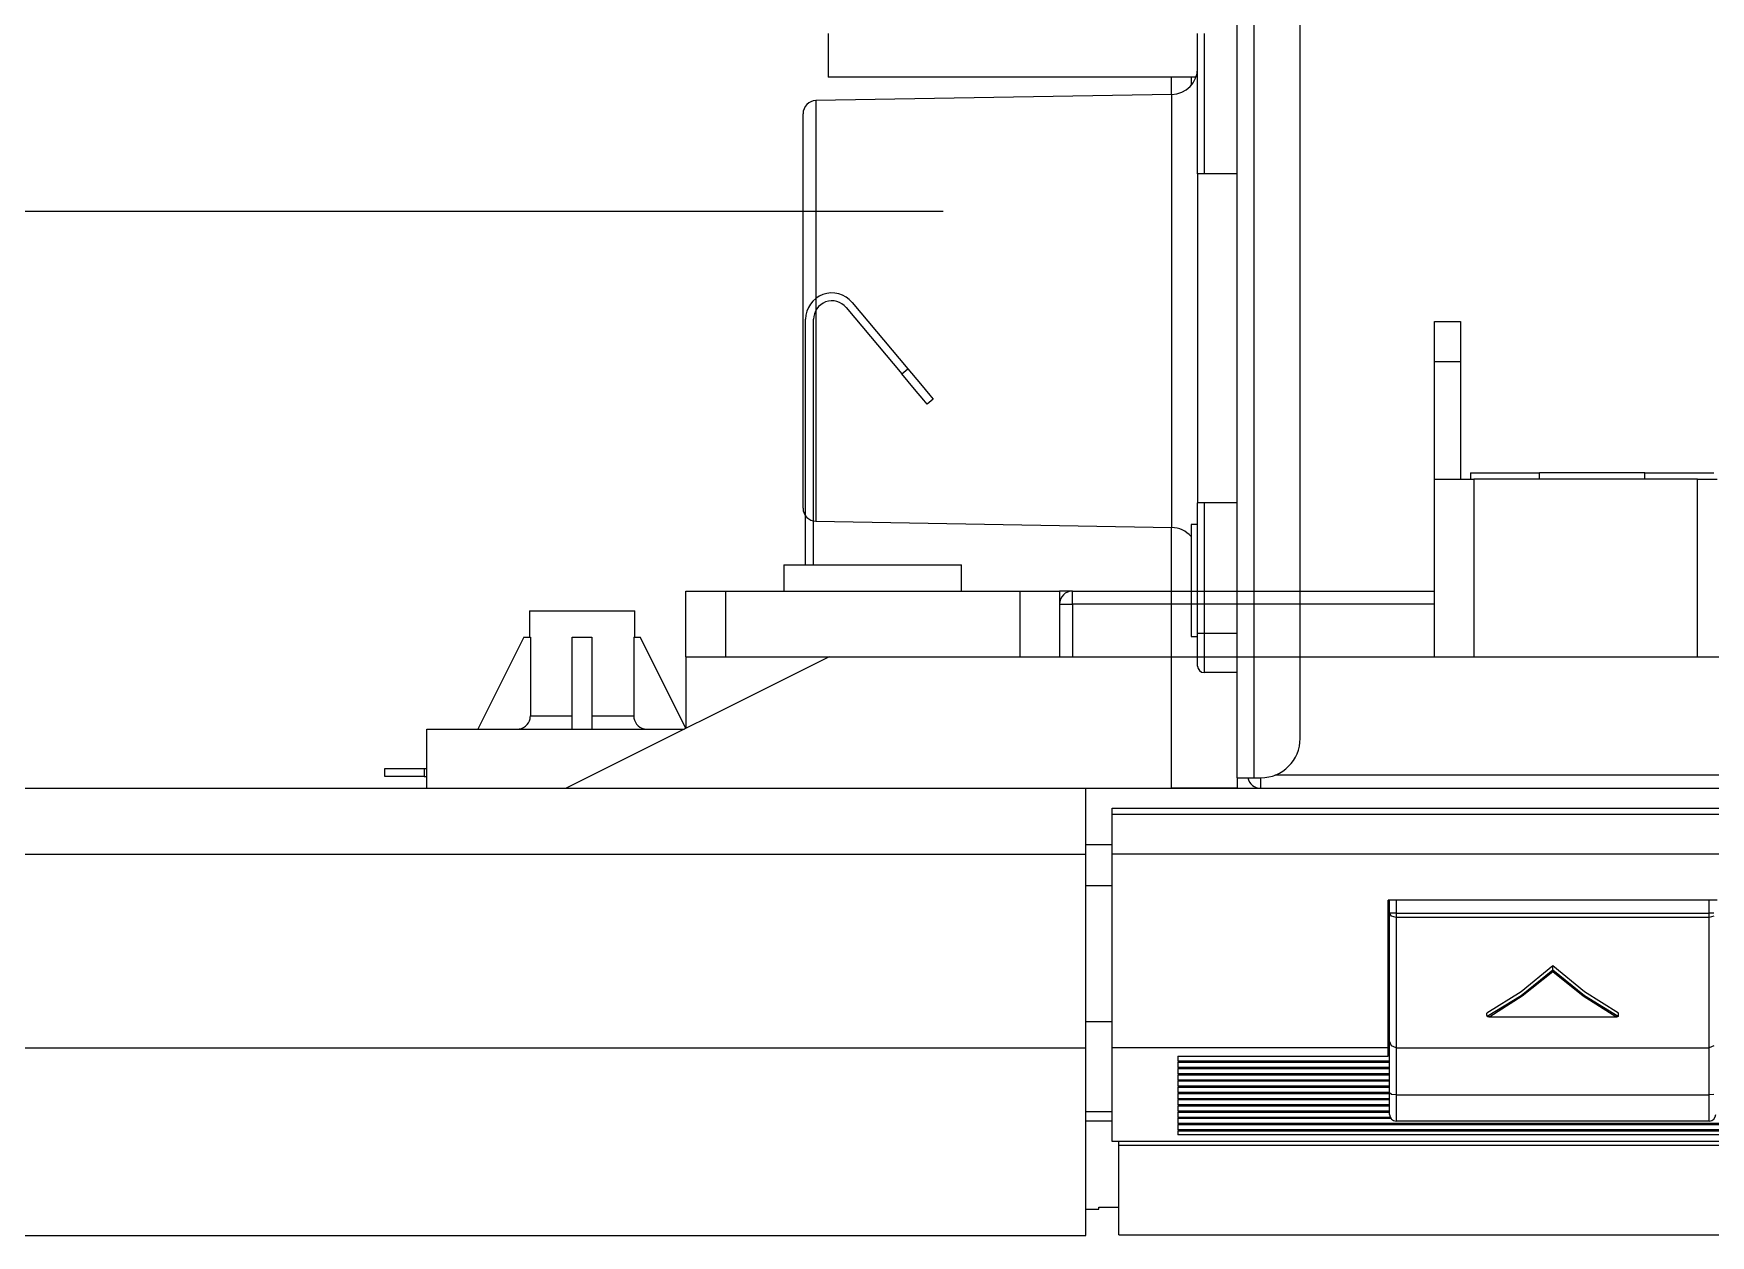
# Model space of a CAD drawing. Header units: millimetres. Extents: x 10547 to 11305, y 9897 to 10391.
# Drawn here: x 11045.51 to 11046.652, y 10320.993 to 10321.812 of the extents above; entities that cross this region are included whole.
import ezdxf

# ---------------------------------------------------------------- set-up
doc = ezdxf.new("R2010")
doc.units = ezdxf.units.MM
for name, color, linetype in [('LG-AIRCON', 240, 'Continuous'), ('LG-RLRG', 3, 'Continuous'), ('에어컨', 15, 'Continuous')]:
    doc.layers.add(name, color=color, linetype=linetype)

# ---------------------------------------------------------------- blocks, each defined once
blk = doc.blocks.new('A$C079960E7')
at = {"layer": '에어컨', "color": 0, "linetype": 'Continuous'}
for p, q in [((281.25, 62.64, 0), (281.25, 295.2, 0)), ((283.59, 62.64, 0), (283.59, 295.2, 0)), ((289.89, 68.04, 0), (289.89, 289.8, 0)), ((225.27, 164.52, 0), (225.27, 158.56, 0)), ((275.85, 145.29, 0), (275.85, 164.52, 0)), ((276.75, 164.52, 0), (276.75, 145.29, 0)), ((275.64, 158.56, 0), (225.27, 158.56, 0)), ((272.25, 158.56, 0), (272.25, 156.18, 0)), ((274.95, 158.56, 0), (274.95, 157.95, 0)), ((272.31, 156.18, 0), (223.62, 155.33, 0)), ((272.31, 155.67, 0), (272.31, 156.18, 0)), ((274.95, 157.95, 0), (274.95, 157.4, 0)), ((223.62, 155.33, 0), (223.62, 154.84, 0)), ((223.62, 154.84, 0), (223.62, 153.39, 0)), ((272.31, 154.18, 0), (272.31, 155.67, 0)), ((272.31, 151.74, 0), (272.31, 154.18, 0)), ((221.85, 153.07, 0), (221.85, 153.53, 0)), ((221.85, 151.7, 0), (221.85, 153.07, 0)), ((221.85, 149.48, 0), (221.85, 151.7, 0)), ((223.62, 153.39, 0), (223.62, 151.02, 0)), ((272.31, 148.44, 0), (272.31, 151.74, 0)), ((221.85, 146.48, 0), (221.85, 149.48, 0)), ((223.62, 151.02, 0), (223.62, 147.82, 0)), ((223.62, 147.82, 0), (223.62, 143.89, 0)), ((272.31, 144.4, 0), (272.31, 148.44, 0)), ((221.85, 142.8, 0), (221.85, 146.48, 0)), ((281.25, 145.29, 0), (275.85, 145.29, 0)), ((275.85, 145.29, 0), (275.85, 100.29, 0)), ((221.85, 138.56, 0), (221.85, 142.8, 0)), ((223.62, 143.89, 0), (223.62, 139.37, 0)), ((272.31, 139.75, 0), (272.31, 144.4, 0)), ((221.85, 133.92, 0), (221.85, 138.56, 0)), ((223.62, 139.37, 0), (223.62, 134.42, 0)), ((272.31, 134.65, 0), (272.31, 139.75, 0)), ((221.85, 129.02, 0), (221.85, 133.92, 0)), ((223.62, 134.42, 0), (223.62, 129.2, 0)), ((272.31, 129.28, 0), (272.31, 134.65, 0)), ((221.85, 124.04, 0), (221.85, 129.02, 0)), ((223.62, 129.2, 0), (223.62, 123.88, 0)), ((272.31, 123.81, 0), (272.31, 129.28, 0)), ((227.74, 127.02, 0), (235.37, 117.92, 0)), ((228.57, 127.71, 0), (236.2, 118.62, 0)), ((221.85, 119.15, 0), (221.85, 124.04, 0)), ((222.21, 91.8, 0), (222.21, 125.4, 0)), ((223.29, 91.8, 0), (223.29, 125.4, 0)), ((308.25, 125.1, 0), (311.85, 125.1, 0)), ((308.25, 124.42, 0), (308.25, 125.1, 0)), ((308.25, 122.47, 0), (308.25, 124.42, 0)), ((311.85, 125.1, 0), (311.85, 124.42, 0)), ((311.85, 124.42, 0), (311.85, 122.47, 0)), ((223.62, 123.88, 0), (223.62, 118.66, 0)), ((272.31, 118.43, 0), (272.31, 123.81, 0)), ((308.25, 119.56, 0), (308.25, 122.47, 0)), ((311.85, 122.47, 0), (311.85, 119.56, 0)), ((311.85, 119.56, 0), (308.25, 119.56, 0)), ((308.25, 103.5, 0), (308.25, 119.56, 0)), ((311.85, 119.56, 0), (311.85, 103.5, 0)), ((221.85, 114.51, 0), (221.85, 119.15, 0)), ((223.62, 118.66, 0), (223.62, 113.71, 0)), ((235.37, 117.92, 0), (236.2, 118.62, 0)), ((237.11, 115.85, 0), (235.37, 117.92, 0)), ((236.2, 118.62, 0), (237.94, 116.55, 0)), ((272.31, 113.33, 0), (272.31, 118.43, 0)), ((238.38, 114.34, 0), (237.11, 115.85, 0)), ((237.94, 116.55, 0), (239.21, 115.03, 0)), ((239.21, 115.03, 0), (239.67, 114.48, 0)), ((221.85, 110.27, 0), (221.85, 114.51, 0)), ((223.62, 113.71, 0), (223.62, 109.19, 0)), ((238.84, 113.79, 0), (238.38, 114.34, 0)), ((239.67, 114.48, 0), (238.84, 113.79, 0)), ((272.31, 108.68, 0), (272.31, 113.33, 0)), ((221.85, 106.59, 0), (221.85, 110.27, 0)), ((223.62, 109.19, 0), (223.62, 105.27, 0)), ((272.31, 104.64, 0), (272.31, 108.68, 0)), ((221.85, 103.59, 0), (221.85, 106.59, 0)), ((221.85, 101.37, 0), (221.85, 103.59, 0)), ((223.62, 105.27, 0), (223.62, 102.06, 0)), ((272.31, 101.34, 0), (272.31, 104.64, 0)), ((308.25, 79.2, 0), (308.25, 103.5, 0)), ((308.25, 103.5, 0), (308.98, 103.5, 0)), ((308.98, 103.5, 0), (310.95, 103.5, 0)), ((310.95, 103.5, 0), (313.65, 103.5, 0)), ((313.2, 104.4, 0), (313.2, 103.5, 0)), ((313.2, 104.4, 0), (313.66, 104.4, 0)), ((313.65, 103.5, 0), (313.65, 79.2, 0)), ((344.25, 103.5, 0), (313.65, 103.5, 0)), ((313.66, 104.4, 0), (315.01, 104.4, 0)), ((315.01, 104.4, 0), (317.1, 104.4, 0)), ((317.1, 104.4, 0), (319.73, 104.4, 0)), ((319.73, 104.4, 0), (322.65, 104.4, 0)), ((322.65, 103.5, 0), (322.65, 104.4, 0)), ((337.05, 104.4, 0), (322.65, 104.4, 0)), ((337.05, 103.5, 0), (337.05, 104.4, 0)), ((337.05, 104.4, 0), (339.97, 104.4, 0)), ((339.97, 104.4, 0), (342.61, 104.4, 0)), ((342.61, 104.4, 0), (344.7, 104.4, 0)), ((344.25, 79.2, 0), (344.25, 103.5, 0)), ((344.25, 103.5, 0), (346.95, 103.5, 0)), ((344.7, 104.4, 0), (346.04, 104.4, 0)), ((346.04, 104.4, 0), (346.5, 104.4, 0)), ((221.85, 100.01, 0), (221.85, 101.37, 0)), ((223.62, 102.06, 0), (223.62, 99.7, 0)), ((272.31, 98.9, 0), (272.31, 101.34, 0)), ((221.85, 99.55, 0), (221.85, 100.01, 0)), ((223.62, 99.7, 0), (223.62, 98.24, 0)), ((272.31, 97.41, 0), (272.31, 98.9, 0)), ((275.85, 82.44, 0), (275.85, 100.29, 0)), ((281.25, 100.29, 0), (275.85, 100.29, 0)), ((276.75, 100.29, 0), (276.75, 82.44, 0)), ((223.62, 98.24, 0), (223.62, 97.75, 0)), ((223.62, 97.75, 0), (272.31, 96.9, 0)), ((272.25, 96.9, 0), (272.25, 61.2, 0)), ((272.31, 96.9, 0), (272.31, 97.41, 0)), ((275.85, 97.29, 0), (274.95, 97.29, 0)), ((274.95, 97.29, 0), (274.95, 96.83, 0)), ((274.95, 96.83, 0), (274.95, 95.5, 0)), ((274.95, 95.5, 0), (274.95, 93.47, 0)), ((219.24, 91.8, 0), (219.24, 88.2, 0)), ((219.24, 91.8, 0), (219.84, 91.8, 0)), ((219.84, 91.8, 0), (221.56, 91.8, 0)), ((221.56, 91.8, 0), (224.25, 91.8, 0)), ((224.25, 91.8, 0), (227.64, 91.8, 0)), ((227.64, 91.8, 0), (231.39, 91.8, 0)), ((231.39, 91.8, 0), (235.15, 91.8, 0)), ((235.15, 91.8, 0), (238.53, 91.8, 0)), ((238.53, 91.8, 0), (241.22, 91.8, 0)), ((241.22, 91.8, 0), (242.95, 91.8, 0)), ((242.95, 91.8, 0), (243.54, 91.8, 0)), ((243.54, 88.2, 0), (243.54, 91.8, 0)), ((274.95, 93.47, 0), (274.95, 90.97, 0)), ((274.95, 90.97, 0), (274.95, 88.31, 0)), ((205.83, 88.2, 0), (211.23, 88.2, 0)), ((205.83, 79.2, 0), (205.83, 88.2, 0)), ((211.23, 88.2, 0), (211.23, 79.2, 0)), ((211.23, 88.2, 0), (251.55, 88.2, 0)), ((251.55, 88.2, 0), (256.95, 88.2, 0)), ((251.55, 79.2, 0), (251.55, 88.2, 0)), ((256.95, 88.2, 0), (256.95, 79.2, 0)), ((258.27, 88.2, 0), (256.95, 88.2, 0)), ((258.75, 88.2, 0), (258.27, 88.2, 0)), ((258.75, 88.2, 0), (308.25, 88.2, 0)), ((258.75, 87.67, 0), (258.75, 88.2, 0)), ((258.75, 86.4, 0), (258.75, 87.67, 0)), ((274.95, 88.31, 0), (274.95, 85.82, 0)), ((184.41, 85.5, 0), (184.41, 81.9, 0)), ((184.41, 85.5, 0), (184.96, 85.5, 0)), ((184.96, 85.5, 0), (186.52, 85.5, 0)), ((186.52, 85.5, 0), (188.86, 85.5, 0)), ((188.86, 85.5, 0), (191.61, 85.5, 0)), ((191.61, 85.5, 0), (194.37, 85.5, 0)), ((194.37, 85.5, 0), (196.7, 85.5, 0)), ((196.7, 85.5, 0), (198.26, 85.5, 0)), ((198.26, 85.5, 0), (198.81, 85.5, 0)), ((198.81, 81.9, 0), (198.81, 85.5, 0)), ((256.95, 86.4, 0), (257.48, 86.4, 0)), ((257.48, 86.4, 0), (258.75, 86.4, 0)), ((308.25, 86.4, 0), (258.75, 86.4, 0)), ((258.75, 86.4, 0), (258.75, 79.2, 0)), ((274.95, 85.82, 0), (274.95, 83.78, 0)), ((274.95, 83.78, 0), (274.95, 82.45, 0)), ((183.64, 81.9, 0), (177.34, 69.3, 0)), ((183.64, 81.9, 0), (184.54, 81.9, 0)), ((184.54, 81.9, 0), (184.54, 71.1, 0)), ((190.26, 81.9, 0), (192.96, 81.9, 0)), ((190.26, 69.3, 0), (190.26, 81.9, 0)), ((192.96, 81.9, 0), (192.96, 69.3, 0)), ((198.68, 81.9, 0), (198.68, 71.1, 0)), ((198.68, 81.9, 0), (199.58, 81.9, 0)), ((205.83, 69.41, 0), (199.58, 81.9, 0)), ((274.95, 82.45, 0), (274.95, 81.99, 0)), ((274.95, 81.99, 0), (275.85, 81.99, 0)), ((275.85, 82.44, 0), (276.12, 82.44, 0)), ((275.85, 80.19, 0), (275.85, 82.44, 0)), ((276.12, 82.44, 0), (276.75, 82.44, 0)), ((276.75, 82.44, 0), (281.25, 82.44, 0)), ((276.75, 82.44, 0), (276.75, 79.74, 0)), ((225.45, 79.2, 0), (189.45, 61.2, 0)), ((205.83, 79.2, 0), (205.83, 69.39, 0)), ((205.83, 79.2, 0), (225.45, 79.2, 0)), ((225.45, 79.2, 0), (1845.46, 79.2, 0)), ((275.85, 78.54, 0), (275.85, 80.19, 0)), ((275.85, 77.94, 0), (275.85, 78.54, 0)), ((276.75, 79.74, 0), (276.75, 77.76, 0)), ((276.75, 77.76, 0), (276.75, 77.04, 0)), ((281.25, 77.04, 0), (276.75, 77.04, 0)), ((170.37, 61.2, 0), (170.37, 69.3, 0)), ((170.37, 69.3, 0), (205.65, 69.3, 0)), ((182.71, 69.3, 0), (183.02, 69.33, 0)), ((183.02, 69.33, 0), (183.32, 69.4, 0)), ((183.32, 69.4, 0), (183.61, 69.53, 0)), ((183.61, 69.53, 0), (183.86, 69.7, 0)), ((183.86, 69.7, 0), (184.09, 69.92, 0)), ((184.09, 69.92, 0), (184.27, 70.17, 0)), ((184.27, 70.17, 0), (184.41, 70.44, 0)), ((184.41, 70.44, 0), (184.5, 70.73, 0)), ((184.5, 70.73, 0), (184.53, 70.91, 0)), ((184.53, 70.91, 0), (184.54, 71.1, 0)), ((184.54, 71.1, 0), (185.61, 71.1, 0)), ((185.61, 71.1, 0), (187.63, 71.1, 0)), ((187.63, 71.1, 0), (190.26, 71.1, 0)), ((192.96, 71.1, 0), (195.6, 71.1, 0)), ((195.6, 71.1, 0), (197.61, 71.1, 0)), ((197.61, 71.1, 0), (198.68, 71.1, 0)), ((198.68, 71.1, 0), (198.71, 70.8, 0)), ((198.71, 70.8, 0), (198.78, 70.51, 0)), ((198.78, 70.51, 0), (198.91, 70.24, 0)), ((198.91, 70.24, 0), (199.07, 69.99, 0)), ((199.07, 69.99, 0), (199.28, 69.77, 0)), ((199.28, 69.77, 0), (199.52, 69.59, 0)), ((199.52, 69.59, 0), (199.79, 69.45, 0)), ((199.79, 69.45, 0), (200.09, 69.35, 0)), ((200.09, 69.35, 0), (200.3, 69.31, 0)), ((200.3, 69.31, 0), (200.51, 69.3, 0)), ((164.61, 62.82, 0), (164.61, 63.9, 0)), ((164.61, 63.9, 0), (165.33, 63.9, 0)), ((165.33, 62.82, 0), (164.61, 62.82, 0)), ((165.33, 63.9, 0), (167.31, 63.9, 0)), ((167.31, 62.82, 0), (165.33, 62.82, 0)), ((167.31, 63.9, 0), (170.01, 63.9, 0)), ((170.01, 62.82, 0), (167.31, 62.82, 0)), ((170.01, 63.9, 0), (170.01, 62.82, 0)), ((170.01, 63.9, 0), (170.37, 63.9, 0)), ((170.01, 62.82, 0), (170.37, 62.82, 0)), ((281.25, 62.64, 0), (281.25, 61.2, 0)), ((281.25, 62.64, 0), (281.94, 62.64, 0)), ((281.94, 62.64, 0), (283.59, 62.64, 0)), ((283.59, 62.64, 0), (284.49, 62.64, 0)), ((284.49, 61.61, 0), (284.49, 62.64, 0)), ((1824.07, 63, 0), (286.44, 63, 0)), ((67.05, 61.2, 0), (260.55, 61.2, 0)), ((260.55, 52.2, 0), (260.55, 61.2, 0)), ((260.57, 61.2, 0), (1849.94, 61.2, 0)), ((281.25, 61.2, 0), (272.25, 61.2, 0)), ((281.25, 61.2, 0), (284.49, 61.2, 0)), ((284.49, 61.2, 0), (284.49, 61.61, 0)), ((284.49, 61.2, 0), (1826.02, 61.2, 0)), ((264.15, 58.5, 0), (1846.36, 58.5, 0)), ((264.15, 58.24, 0), (264.15, 58.5, 0)), ((264.15, 57.6, 0), (264.15, 58.24, 0)), ((1846.36, 57.6, 0), (264.15, 57.6, 0)), ((264.15, 52.2, 0), (264.15, 57.6, 0)), ((260.55, 53.51, 0), (264.15, 53.51, 0)), ((67.05, 52.2, 0), (260.55, 52.2, 0)), ((260.55, 45.87, 0), (260.55, 52.2, 0)), ((1846.36, 52.2, 0), (264.15, 52.2, 0)), ((264.15, 45.87, 0), (264.15, 52.2, 0)), ((264.15, 47.83, 0), (260.55, 47.83, 0)), ((346.95, 45.9, 0), (301.95, 45.9, 0)), ((301.95, 40.25, 0), (301.95, 45.9, 0)), ((302.13, 44.11, 0), (302.13, 45.9, 0)), ((303.03, 45.9, 0), (303.03, 44.11, 0)), ((345.87, 44.11, 0), (345.87, 45.9, 0)), ((260.55, 40.23, 0), (260.55, 45.87, 0)), ((264.15, 40.23, 0), (264.15, 45.87, 0)), ((302.4, 43.69, 0), (302.13, 44.11, 0)), ((302.4, 44.11, 0), (302.13, 44.11, 0)), ((302.13, 39.2, 0), (302.13, 44.11, 0)), ((303.03, 44.11, 0), (302.4, 44.11, 0)), ((303.03, 43.51, 0), (302.4, 43.69, 0)), ((303.03, 44.11, 0), (345.87, 44.11, 0)), ((303.03, 44.11, 0), (303.03, 43.79, 0)), ((303.03, 43.79, 0), (303.03, 43.51, 0)), ((345.87, 43.79, 0), (345.87, 44.11, 0)), ((346.51, 44.11, 0), (345.87, 44.11, 0)), ((345.87, 43.51, 0), (345.87, 43.79, 0)), ((346.51, 43.69, 0), (345.87, 43.51, 0)), ((345.87, 43.51, 0), (303.03, 43.51, 0)), ((303.03, 43.51, 0), (303.03, 38.51, 0)), ((345.87, 38.51, 0), (345.87, 43.51, 0)), ((260.55, 35.39, 0), (260.55, 40.23, 0)), ((264.15, 35.39, 0), (264.15, 40.23, 0)), ((301.95, 40.38, 0), (302.04, 40.38, 0)), ((301.95, 35.4, 0), (301.95, 40.25, 0)), ((302.04, 40.38, 0), (302.13, 40.38, 0)), ((302.13, 34.99, 0), (302.13, 39.2, 0)), ((301.95, 36.9, 0), (302.13, 36.9, 0)), ((303.03, 38.51, 0), (303.03, 34.24, 0)), ((324.45, 36.9, 0), (320.11, 33.34, 0)), ((324.45, 36.36, 0), (324.45, 36.9, 0)), ((328.79, 33.34, 0), (324.45, 36.9, 0)), ((345.87, 34.24, 0), (345.87, 38.51, 0)), ((260.55, 31.45, 0), (260.55, 35.39, 0)), ((264.15, 31.45, 0), (264.15, 35.39, 0)), ((301.95, 31.45, 0), (301.95, 35.4, 0)), ((302.13, 35.1, 0), (301.95, 35.1, 0)), ((302.13, 31.58, 0), (302.13, 34.99, 0)), ((320.12, 32.86, 0), (324.45, 36.36, 0)), ((324.45, 36.09, 0), (320.29, 32.73, 0)), ((324.45, 36.36, 0), (328.78, 32.86, 0)), ((324.45, 36.36, 0), (324.45, 36.32, 0)), ((324.45, 36.32, 0), (324.45, 36.28, 0)), ((324.45, 36.28, 0), (324.45, 36.23, 0)), ((324.45, 36.23, 0), (324.45, 36.18, 0)), ((324.45, 36.18, 0), (324.45, 36.13, 0)), ((324.45, 36.13, 0), (324.45, 36.09, 0)), ((328.62, 32.73, 0), (324.45, 36.09, 0)), ((324.45, 36.09, 0), (324.45, 36.09, 0)), ((324.45, 36.09, 0), (324.45, 36.09, 0)), ((303.03, 34.24, 0), (303.03, 30.77, 0)), ((320.11, 33.34, 0), (315.45, 30.42, 0)), ((315.49, 29.99, 0), (320.12, 32.86, 0)), ((320.29, 32.73, 0), (315.84, 29.94, 0)), ((333.07, 29.94, 0), (328.62, 32.73, 0)), ((328.78, 32.86, 0), (333.42, 29.99, 0)), ((333.45, 30.42, 0), (328.79, 33.34, 0)), ((345.87, 30.77, 0), (345.87, 34.24, 0)), ((260.55, 28.48, 0), (260.55, 31.45, 0)), ((264.15, 28.48, 0), (264.15, 31.45, 0)), ((301.95, 31.5, 0), (302.13, 31.5, 0)), ((301.95, 28.48, 0), (301.95, 31.45, 0)), ((302.13, 29.01, 0), (302.13, 31.58, 0)), ((303.03, 30.77, 0), (303.03, 28.16, 0)), ((315.45, 30.1, 0), (315.45, 30.42, 0)), ((315.45, 30.1, 0), (315.49, 29.99, 0)), ((315.5, 29.97, 0), (315.49, 29.99, 0)), ((315.53, 29.96, 0), (315.5, 29.97, 0)), ((315.57, 29.94, 0), (315.53, 29.96, 0)), ((315.61, 29.93, 0), (315.57, 29.94, 0)), ((315.7, 29.92, 0), (315.61, 29.93, 0)), ((315.69, 29.92, 0), (333.21, 29.92, 0)), ((315.8, 29.93, 0), (315.7, 29.92, 0)), ((315.82, 29.94, 0), (315.8, 29.93, 0)), ((315.83, 29.94, 0), (315.82, 29.94, 0)), ((315.84, 29.94, 0), (315.83, 29.94, 0)), ((315.83, 29.94, 0), (315.83, 29.94, 0)), ((315.84, 29.94, 0), (333.07, 29.94, 0)), ((333.09, 29.94, 0), (333.07, 29.94, 0)), ((333.07, 29.94, 0), (333.07, 29.94, 0)), ((333.07, 29.94, 0), (333.07, 29.94, 0)), ((333.1, 29.93, 0), (333.09, 29.94, 0)), ((333.2, 29.92, 0), (333.1, 29.93, 0)), ((333.29, 29.93, 0), (333.2, 29.92, 0)), ((333.34, 29.94, 0), (333.29, 29.93, 0)), ((333.38, 29.96, 0), (333.34, 29.94, 0)), ((333.4, 29.97, 0), (333.38, 29.96, 0)), ((333.42, 29.99, 0), (333.4, 29.97, 0)), ((333.42, 29.99, 0), (333.45, 30.1, 0)), ((333.45, 30.1, 0), (333.45, 30.42, 0)), ((345.87, 28.16, 0), (345.87, 30.77, 0)), ((260.55, 29.29, 0), (264.15, 29.29, 0)), ((260.55, 26.55, 0), (260.55, 28.48, 0)), ((264.15, 26.55, 0), (264.15, 28.48, 0)), ((301.95, 28.87, 0), (302.13, 28.87, 0)), ((301.95, 26.55, 0), (301.95, 28.48, 0)), ((301.95, 28.37, 0), (302.13, 28.37, 0)), ((302.13, 27.34, 0), (302.13, 29.01, 0)), ((303.03, 28.16, 0), (303.03, 26.45, 0)), ((345.87, 26.45, 0), (345.87, 28.16, 0)), ((67.05, 25.69, 0), (260.55, 25.69, 0)), ((260.55, 25.69, 0), (260.55, 26.55, 0)), ((260.55, 0, 0), (260.55, 25.69, 0)), ((264.15, 25.69, 0), (264.15, 26.55, 0)), ((301.95, 25.69, 0), (264.15, 25.69, 0)), ((264.15, 12.86, 0), (264.15, 25.69, 0)), ((301.95, 25.69, 0), (301.95, 26.55, 0)), ((301.95, 24.54, 0), (301.95, 25.69, 0)), ((302.13, 26.59, 0), (302.13, 27.34, 0)), ((302.4, 25.96, 0), (302.13, 26.59, 0)), ((302.13, 26, 0), (302.13, 26.59, 0)), ((302.13, 24.53, 0), (302.13, 26, 0)), ((303.03, 25.69, 0), (302.4, 25.96, 0)), ((303.03, 26.45, 0), (303.03, 25.69, 0)), ((303.03, 25.69, 0), (345.87, 25.69, 0)), ((303.03, 25.69, 0), (303.03, 24.79, 0)), ((345.87, 25.69, 0), (345.87, 26.45, 0)), ((346.51, 25.96, 0), (345.87, 25.69, 0)), ((345.87, 24.79, 0), (345.87, 25.69, 0)), ((273.15, 24.54, 0), (273.15, 23.83, 0)), ((273.15, 24.54, 0), (301.95, 24.54, 0)), ((302.15, 23.83, 0), (273.15, 23.83, 0)), ((273.15, 23.71, 0), (302.15, 23.71, 0)), ((273.15, 23.71, 0), (273.15, 22.98, 0)), ((273.15, 23.71, 0), (302.15, 23.71, 0)), ((302.15, 22.98, 0), (273.15, 22.98, 0)), ((301.95, 24.73, 0), (302.13, 24.73, 0)), ((302.13, 22.31, 0), (302.13, 24.53, 0)), ((303.03, 24.79, 0), (303.03, 22.51, 0)), ((345.87, 22.51, 0), (345.87, 24.79, 0)), ((273.15, 22.85, 0), (302.15, 22.85, 0)), ((273.15, 22.85, 0), (273.15, 22.12, 0)), ((273.15, 22.85, 0), (302.15, 22.85, 0)), ((302.15, 22.12, 0), (273.15, 22.12, 0)), ((273.15, 22, 0), (302.15, 22, 0)), ((273.15, 22, 0), (273.15, 21.27, 0)), ((273.15, 22, 0), (302.15, 22, 0)), ((302.15, 21.27, 0), (273.15, 21.27, 0)), ((273.15, 21.15, 0), (302.15, 21.15, 0)), ((273.15, 21.15, 0), (273.15, 20.42, 0)), ((273.15, 21.15, 0), (302.15, 21.15, 0)), ((302.13, 19.53, 0), (302.13, 22.31, 0)), ((303.03, 22.51, 0), (303.03, 19.22, 0)), ((345.87, 19.22, 0), (345.87, 22.51, 0)), ((302.15, 20.42, 0), (273.15, 20.42, 0)), ((273.15, 20.3, 0), (302.15, 20.3, 0)), ((273.15, 20.3, 0), (273.15, 19.57, 0)), ((273.15, 20.3, 0), (302.15, 20.3, 0)), ((302.15, 19.57, 0), (273.15, 19.57, 0)), ((273.15, 19.44, 0), (302.15, 19.44, 0)), ((273.15, 19.44, 0), (273.15, 18.71, 0)), ((273.15, 19.44, 0), (302.15, 19.44, 0)), ((302.15, 18.71, 0), (273.15, 18.71, 0)), ((273.15, 18.59, 0), (302.15, 18.59, 0)), ((273.15, 18.59, 0), (273.15, 17.86, 0)), ((273.15, 18.59, 0), (302.15, 18.59, 0)), ((302.4, 19.31, 0), (302.13, 19.53, 0)), ((302.13, 17.38, 0), (302.13, 19.53, 0)), ((303.03, 19.22, 0), (302.4, 19.31, 0)), ((303.03, 19.22, 0), (345.87, 19.22, 0)), ((303.03, 19.22, 0), (303.03, 16.64, 0)), ((346.51, 19.31, 0), (345.87, 19.22, 0)), ((345.87, 16.64, 0), (345.87, 19.22, 0)), ((260.55, 16.96, 0), (264.15, 16.96, 0)), ((260.55, 16.96, 0), (264.15, 16.96, 0)), ((302.15, 17.86, 0), (273.15, 17.86, 0)), ((273.15, 17.74, 0), (302.15, 17.74, 0)), ((273.15, 17.74, 0), (273.15, 17.01, 0)), ((273.15, 17.74, 0), (302.15, 17.74, 0)), ((302.15, 17.01, 0), (273.15, 17.01, 0)), ((273.15, 16.89, 0), (302.15, 16.89, 0)), ((273.15, 16.89, 0), (273.15, 16.16, 0)), ((273.15, 16.89, 0), (302.15, 16.89, 0)), ((302.24, 16.16, 0), (273.15, 16.16, 0)), ((302.13, 16.56, 0), (302.13, 17.38, 0)), ((303.03, 16.64, 0), (303.03, 15.66, 0)), ((345.87, 15.66, 0), (345.87, 16.64, 0)), ((264.15, 15.64, 0), (260.55, 15.64, 0)), ((273.15, 16.03, 0), (302.32, 16.03, 0)), ((273.15, 16.03, 0), (273.15, 15.3, 0)), ((273.15, 16.03, 0), (302.32, 16.03, 0)), ((1836.46, 15.3, 0), (273.15, 15.3, 0)), ((273.15, 15.18, 0), (1836.46, 15.18, 0)), ((273.15, 15.18, 0), (273.15, 14.45, 0)), ((273.15, 15.18, 0), (1836.46, 15.18, 0)), ((1836.46, 14.45, 0), (273.15, 14.45, 0)), ((273.15, 14.33, 0), (1836.46, 14.33, 0)), ((273.15, 14.33, 0), (273.15, 13.77, 0)), ((273.15, 14.33, 0), (1836.46, 14.33, 0)), ((345.87, 15.66, 0), (303.03, 15.66, 0)), ((1846.36, 12.86, 0), (264.15, 12.86, 0)), ((265.05, 12.36, 0), (265.05, 12.86, 0)), ((265.05, 12.36, 0), (1845.46, 12.36, 0)), ((265.05, 0.08, 0), (265.05, 12.36, 0)), ((1836.46, 13.77, 0), (273.15, 13.77, 0)), ((260.55, 3.61, 0), (262.35, 3.61, 0)), ((262.35, 3.86, 0), (265.05, 3.86, 0)), ((262.35, 3.61, 0), (262.35, 3.86, 0)), ((67.05, 0, 0), (260.55, 0, 0)), ((265.05, 0.08, 0), (1845.46, 0.08, 0)), ((265.05, 0.07, 0), (265.05, 0.08, 0)), ((265.05, 0.07, 0), (1845.46, 0.07, 0)), ((265.05, 0.07, 0), (265.05, 0.07, 0))]:
    blk.add_line(p, q, dxfattribs=at)
for centre, radius, start, end in [((272.25, 159.78, 0), 3.6, 271, 0), ((223.65, 153.53, 0), 1.8, 91, 180), ((225.81, 125.4, 0), 3.6, 40, 180), ((225.81, 125.4, 0), 2.52, 40, 180), ((223.65, 99.55, 0), 1.8, 180, 269), ((272.25, 93.3, 0), 3.6, 41.41, 89), ((258.75, 86.4, 0), 1.8, 90, 180), ((276.75, 77.94, 0), 0.9, 180, 270), ((284.49, 68.04, 0), 5.4, 270, 0), ((284.49, 63, 0), 1.8, 191.5383, 270), ((303.03, 16.56, 0), 0.9, 180, 270), ((345.87, 16.56, 0), 0.9, 270, 0)]:
    blk.add_arc(centre, radius, start, end, dxfattribs=at)

msp = doc.modelspace()

# ---------------------------------------------------------------- linework, layer by layer
at = {"layer": 'LG-RLRG', "ltscale": 0.5}
msp.add_line((11046.1297, 10321.6906), (11042.4027, 10321.6906), dxfattribs=at)

# ---------------------------------------------------------------- block references
at = {"layer": 'LG-AIRCON', "xscale": 0.004976538546813596, "yscale": 0.004976538546813596, "zscale": 0.004976538546813596}
msp.add_blockref('A$C079960E7', (11044.9301, 10320.9932), dxfattribs=at)

doc.saveas('drawing.dxf')
